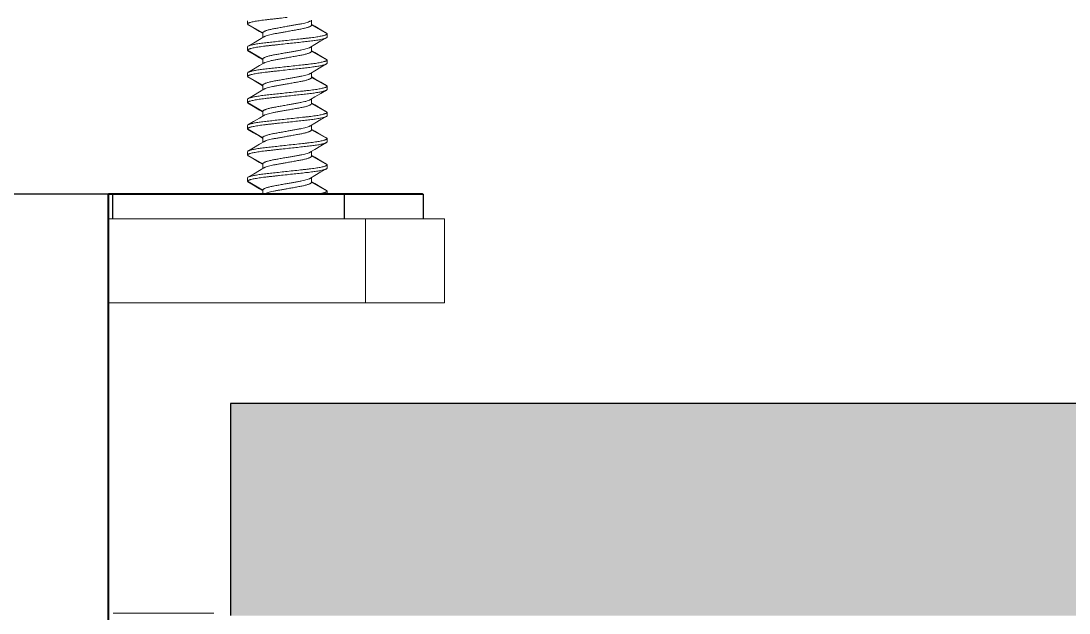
# Model space of a CAD drawing. Header units: inches. Extents: x 14.4 to 54.4, y 6.4 to 13.6.
# Drawn here: x 34.38 to 36.88, y 10.736 to 12.148 of the extents above; entities that cross this region are included whole.
import ezdxf

# ---------------------------------------------------------------- set-up
doc = ezdxf.new("R2010")
doc.units = ezdxf.units.IN
doc.header["$MEASUREMENT"] = 0
doc.linetypes.add('HIDDEN2', pattern=[0.1875, 0.125, -0.0625])
doc.layers.get('0').update_dxf_attribs({"true_color": 0xc2ced6})
for name, color, linetype, lineweight in [('FABRIC-ROLL', 7, 'Continuous', 30), ('SHADE-BRACKET', 7, 'Continuous', 30), ('SUB-BRACKET', 7, 'Continuous', 18), ('SUB-BRACKET_HARDWARE', 7, 'HIDDEN2', 5)]:
    doc.layers.add(name, color=color, linetype=linetype, lineweight=lineweight)

# ---------------------------------------------------------------- blocks, each defined once
blk = doc.blocks.new('SCREW4-085586')
at = {"layer": 'SUB-BRACKET_HARDWARE', "linetype": 'Continuous'}
for p, q in [((52.8402, 32.2452), (52.8402, 32.2374)), ((52.8402, 32.2374), (52.8416, 32.2358)), ((52.8769, 32.2162), (52.8402, 32.2374)), ((52.8416, 32.2358), (52.8546, 32.2282)), ((52.8546, 32.2282), (52.8691, 32.2196)), ((52.9934, 32.2462), (52.9934, 32.2352)), ((53.0302, 32.214), (52.9934, 32.2352)), ((53.001, 32.232), (52.994, 32.2362)), ((53.0155, 32.2234), (53.001, 32.232)), ((52.8693, 32.2007), (52.8548, 32.1921)), ((52.8691, 32.2196), (52.8763, 32.2153)), ((52.8794, 32.2067), (52.8693, 32.2007)), ((52.8769, 32.2162), (52.8769, 32.2053)), ((53.0287, 32.2156), (53.0155, 32.2234)), ((53.0157, 32.197), (53.0287, 32.2046)), ((53.0302, 32.214), (53.0287, 32.2156)), ((53.0302, 32.2062), (53.0287, 32.2046)), ((53.0302, 32.2062), (53.0302, 32.214)), ((52.8402, 32.1827), (52.8416, 32.1844)), ((52.8402, 32.1827), (52.8402, 32.1749)), ((52.8402, 32.1749), (52.8416, 32.1733)), ((52.8769, 32.1537), (52.8402, 32.1749)), ((52.8548, 32.1921), (52.8416, 32.1843)), ((52.9909, 32.1822), (53.0012, 32.1884)), ((52.9934, 32.1837), (52.9934, 32.1727)), ((53.0012, 32.1884), (53.0157, 32.197)), ((52.8416, 32.1733), (52.8563, 32.1646)), ((52.8497, 32.1694), (52.8541, 32.166)), ((52.8563, 32.1646), (52.8567, 32.1654)), ((52.8563, 32.1646), (52.8691, 32.1571)), ((52.8691, 32.1571), (52.8763, 32.1528)), ((52.8769, 32.1537), (52.8769, 32.1428)), ((53.0302, 32.1515), (52.9934, 32.1727)), ((53.001, 32.1695), (52.994, 32.1737)), ((53.0155, 32.1609), (53.001, 32.1695)), ((53.0287, 32.1531), (53.0155, 32.1609)), ((53.0302, 32.1515), (53.0287, 32.1531)), ((53.0302, 32.1437), (53.0302, 32.1515)), ((52.8548, 32.1296), (52.8416, 32.1218)), ((52.8693, 32.1382), (52.8548, 32.1296)), ((52.8794, 32.1442), (52.8693, 32.1382)), ((52.9909, 32.1197), (53.0012, 32.1259)), ((53.0012, 32.1259), (53.0157, 32.1345)), ((53.0157, 32.1345), (53.0287, 32.1421)), ((53.0302, 32.1437), (53.0287, 32.1421)), ((52.8402, 32.1202), (52.8416, 32.1219)), ((52.8402, 32.1202), (52.8402, 32.1124)), ((52.8402, 32.1124), (52.8416, 32.1108)), ((52.8769, 32.0912), (52.8402, 32.1124)), ((52.8416, 32.1108), (52.8546, 32.1032)), ((52.8546, 32.1032), (52.8691, 32.0946)), ((52.9934, 32.1212), (52.9934, 32.1102)), ((53.0302, 32.089), (52.9934, 32.1102)), ((53.001, 32.107), (52.994, 32.1112)), ((53.0155, 32.0984), (53.001, 32.107)), ((52.8693, 32.0757), (52.8548, 32.0671)), ((52.8691, 32.0946), (52.8763, 32.0903)), ((52.8794, 32.0817), (52.8693, 32.0757)), ((52.8769, 32.0912), (52.8769, 32.0803)), ((53.0287, 32.0906), (53.0155, 32.0984)), ((53.0157, 32.072), (53.0287, 32.0796)), ((53.0302, 32.089), (53.0287, 32.0906)), ((53.0302, 32.0812), (53.0287, 32.0796)), ((53.0302, 32.0812), (53.0302, 32.089)), ((52.8402, 32.0577), (52.8416, 32.0594)), ((52.8402, 32.0577), (52.8402, 32.0499)), ((52.8402, 32.0499), (52.8416, 32.0483)), ((52.8769, 32.0287), (52.8402, 32.0499)), ((52.8548, 32.0671), (52.8416, 32.0593)), ((52.9909, 32.0572), (53.0012, 32.0634)), ((52.9934, 32.0587), (52.9934, 32.0477)), ((53.0012, 32.0634), (53.0157, 32.072)), ((52.8416, 32.0483), (52.8546, 32.0407)), ((52.8546, 32.0407), (52.8691, 32.0321)), ((52.8691, 32.0321), (52.8763, 32.0278)), ((52.8769, 32.0287), (52.8769, 32.0178)), ((53.0302, 32.0265), (52.9934, 32.0477)), ((53.001, 32.0445), (52.994, 32.0487)), ((53.0155, 32.0359), (53.001, 32.0445)), ((53.0287, 32.0281), (53.0155, 32.0359)), ((53.0302, 32.0265), (53.0287, 32.0281)), ((53.0302, 32.0187), (53.0302, 32.0265)), ((52.8548, 32.0046), (52.8416, 31.9968)), ((52.8693, 32.0132), (52.8548, 32.0046)), ((52.8794, 32.0192), (52.8693, 32.0132)), ((52.9909, 31.9947), (53.0012, 32.0009)), ((53.0012, 32.0009), (53.0157, 32.0095)), ((53.0157, 32.0095), (53.0287, 32.0171)), ((53.0302, 32.0187), (53.0287, 32.0171)), ((52.8402, 31.9952), (52.8416, 31.9969)), ((52.8402, 31.9952), (52.8402, 31.9874)), ((52.8402, 31.9874), (52.8416, 31.9858)), ((52.8769, 31.9662), (52.8402, 31.9874)), ((52.8416, 31.9858), (52.8546, 31.9782)), ((52.8546, 31.9782), (52.8691, 31.9696)), ((52.9934, 31.9962), (52.9934, 31.9852)), ((53.0302, 31.964), (52.9934, 31.9852)), ((53.001, 31.982), (52.994, 31.9862)), ((53.0155, 31.9734), (53.001, 31.982)), ((52.8693, 31.9507), (52.8548, 31.9421)), ((52.8691, 31.9696), (52.8763, 31.9653)), ((52.8794, 31.9567), (52.8693, 31.9507)), ((52.8769, 31.9662), (52.8769, 31.9553)), ((53.0287, 31.9656), (53.0155, 31.9734)), ((53.0157, 31.947), (53.0287, 31.9546)), ((53.0302, 31.964), (53.0287, 31.9656)), ((53.0302, 31.9562), (53.0287, 31.9546)), ((53.0302, 31.9562), (53.0302, 31.964)), ((52.8402, 31.9327), (52.8416, 31.9344)), ((52.8402, 31.9327), (52.8402, 31.9249)), ((52.8402, 31.9249), (52.8416, 31.9233)), ((52.8769, 31.9037), (52.8402, 31.9249)), ((52.8548, 31.9421), (52.8416, 31.9343)), ((52.9909, 31.9322), (53.0012, 31.9384)), ((52.9934, 31.9337), (52.9934, 31.9227)), ((53.0012, 31.9384), (53.0157, 31.947)), ((52.8416, 31.9233), (52.8546, 31.9157)), ((52.8546, 31.9157), (52.8691, 31.9071)), ((52.8691, 31.9071), (52.8763, 31.9028)), ((52.8769, 31.9037), (52.8769, 31.8928)), ((53.0302, 31.9015), (52.9934, 31.9227)), ((53.001, 31.9195), (52.994, 31.9237)), ((53.0155, 31.9109), (53.001, 31.9195)), ((53.0287, 31.9031), (53.0155, 31.9109)), ((53.0302, 31.9015), (53.0287, 31.9031)), ((53.0302, 31.8937), (53.0302, 31.9015)), ((52.8548, 31.8796), (52.8416, 31.8718)), ((52.8693, 31.8882), (52.8548, 31.8796)), ((52.8794, 31.8942), (52.8693, 31.8882)), ((52.9909, 31.8697), (53.0012, 31.8759)), ((53.0012, 31.8759), (53.0157, 31.8845)), ((53.0157, 31.8845), (53.0287, 31.8921)), ((53.0302, 31.8937), (53.0287, 31.8921)), ((52.8402, 31.8702), (52.8416, 31.8719)), ((52.8402, 31.8702), (52.8402, 31.8624)), ((52.8402, 31.8624), (52.8416, 31.8608)), ((52.8769, 31.8412), (52.8402, 31.8624)), ((52.8416, 31.8608), (52.8546, 31.8532)), ((52.8546, 31.8532), (52.8691, 31.8446)), ((52.9934, 31.8712), (52.9934, 31.8602)), ((53.0302, 31.839), (52.9934, 31.8602)), ((53.001, 31.857), (52.994, 31.8612)), ((53.0155, 31.8484), (53.001, 31.857)), ((52.8691, 31.8446), (52.8763, 31.8403)), ((52.8769, 31.8412), (52.8769, 31.8326)), ((53.0287, 31.8406), (53.0155, 31.8484)), ((53.0302, 31.839), (53.0287, 31.8406)), ((53.0302, 31.8326), (53.0302, 31.839))]:
    blk.add_line(p, q, dxfattribs=at)
for points, knots in [([(52.9352, 32.2531), (52.929, 32.2524), (52.9198, 32.2514), (52.9077, 32.2501), (52.8989, 32.2491), (52.8905, 32.2482), (52.8825, 32.2473), (52.8751, 32.2464), (52.8682, 32.2454), (52.8619, 32.2444), (52.8564, 32.2434), (52.8516, 32.2424), (52.8481, 32.2415), (52.8458, 32.2408), (52.8443, 32.2403), (52.8431, 32.2398), (52.842, 32.2393), (52.8412, 32.2389), (52.8406, 32.2384), (52.8403, 32.2379), (52.8402, 32.2376), (52.8402, 32.2374)], [0, 0, 0, 0, 0.191926, 0.285649, 0.376598, 0.463942, 0.546875, 0.624623, 0.696462, 0.761746, 0.819863, 0.870316, 0.912672, 0.930715, 0.946638, 0.960429, 0.972093, 0.981677, 0.9893, 0.99522, 1, 1, 1, 1]), ([(52.8769, 32.2162), (52.8769, 32.217), (52.8776, 32.2178), (52.8786, 32.2186), (52.8797, 32.2193), (52.8814, 32.2202), (52.8839, 32.2212), (52.8868, 32.2222), (52.8902, 32.2232), (52.8941, 32.2242), (52.8983, 32.2252), (52.9029, 32.2261), (52.9078, 32.227), (52.9148, 32.2282), (52.9239, 32.2299), (52.9314, 32.2312), (52.9352, 32.2319)], [0, 0, 0, 0, 0.0355, 0.048476, 0.063327, 0.09879, 0.141984, 0.19273, 0.250683, 0.315414, 0.386374, 0.462977, 0.544561, 0.6304, 0.811708, 1, 1, 1, 1]), ([(52.9352, 32.2319), (52.9382, 32.2324), (52.9443, 32.2335), (52.9533, 32.2351), (52.9618, 32.2366), (52.9696, 32.2381), (52.9766, 32.2396), (52.9825, 32.2412), (52.9867, 32.2426), (52.9893, 32.2438), (52.9905, 32.2444), (52.9909, 32.2447)], [0, 0, 0, 0, 0.163751, 0.323578, 0.475301, 0.615268, 0.740207, 0.847348, 0.934421, 0.969943, 1, 1, 1, 1]), ([(52.9934, 32.2352), (52.9934, 32.2345), (52.9927, 32.2336), (52.9917, 32.2328), (52.9906, 32.2321), (52.9889, 32.2312), (52.9864, 32.2302), (52.9835, 32.2292), (52.9801, 32.2282), (52.9763, 32.2272), (52.972, 32.2263), (52.9674, 32.2254), (52.9625, 32.2245), (52.9555, 32.2232), (52.9464, 32.2216), (52.9389, 32.2202), (52.9352, 32.2196)], [0, 0, 0, 0, 0.035498, 0.048473, 0.063325, 0.098788, 0.141982, 0.192728, 0.250682, 0.315413, 0.386372, 0.462975, 0.54456, 0.630399, 0.811708, 1, 1, 1, 1]), ([(52.8794, 32.2068), (52.8799, 32.2071), (52.881, 32.2076), (52.8836, 32.2088), (52.8878, 32.2102), (52.8937, 32.2118), (52.9007, 32.2134), (52.9085, 32.2148), (52.917, 32.2163), (52.926, 32.2179), (52.9321, 32.219), (52.9352, 32.2196)], [0, 0, 0, 0, 0.030085, 0.065638, 0.152728, 0.259843, 0.384768, 0.524736, 0.676447, 0.836264, 1, 1, 1, 1]), ([(52.9352, 32.1984), (52.9413, 32.199), (52.9534, 32.2004), (52.9684, 32.202), (52.9798, 32.2033), (52.9878, 32.2041), (52.9952, 32.2051), (53.0021, 32.206), (53.0084, 32.207), (53.0139, 32.208), (53.0187, 32.209), (53.0222, 32.2099), (53.0245, 32.2106), (53.026, 32.2111), (53.0272, 32.2116), (53.0283, 32.2121), (53.0291, 32.2126), (53.0297, 32.213), (53.0301, 32.2135), (53.0302, 32.2138), (53.0302, 32.214)], [0, 0, 0, 0, 0.191926, 0.376594, 0.463938, 0.546872, 0.624622, 0.69646, 0.761742, 0.819858, 0.870312, 0.912669, 0.930712, 0.946635, 0.960426, 0.972091, 0.981675, 0.989299, 0.995219, 1, 1, 1, 1]), ([(53.0287, 32.2046), (53.0282, 32.2042), (53.0267, 32.2036), (53.0243, 32.2027), (53.0211, 32.2018), (53.0173, 32.2009), (53.0128, 32.2), (53.0058, 32.1988), (52.9957, 32.1973), (52.9848, 32.196), (52.9752, 32.195), (52.9649, 32.1938), (52.9515, 32.1924), (52.9407, 32.1912), (52.9352, 32.1906)], [0, 0, 0, 0, 0.020948, 0.048787, 0.083488, 0.124911, 0.172786, 0.226791, 0.351632, 0.495834, 0.573894, 0.655173, 0.824996, 1, 1, 1, 1]), ([(52.9352, 32.1906), (52.929, 32.1899), (52.9198, 32.1889), (52.9077, 32.1876), (52.8989, 32.1866), (52.8905, 32.1857), (52.8825, 32.1848), (52.8751, 32.1839), (52.8682, 32.1829), (52.8619, 32.1819), (52.8564, 32.1809), (52.8516, 32.1799), (52.8481, 32.179), (52.8458, 32.1783), (52.8443, 32.1778), (52.8431, 32.1773), (52.842, 32.1768), (52.8412, 32.1764), (52.8406, 32.1759), (52.8403, 32.1754), (52.8402, 32.1751), (52.8402, 32.1749)], [0, 0, 0, 0, 0.191926, 0.285649, 0.376598, 0.463942, 0.546875, 0.624623, 0.696462, 0.761746, 0.819863, 0.870316, 0.912672, 0.930715, 0.946638, 0.960429, 0.972093, 0.981677, 0.9893, 0.99522, 1, 1, 1, 1]), ([(52.8416, 32.1844), (52.8421, 32.1847), (52.8436, 32.1854), (52.8461, 32.1862), (52.8492, 32.1871), (52.853, 32.188), (52.8575, 32.1889), (52.8645, 32.1902), (52.8746, 32.1917), (52.8855, 32.1929), (52.8951, 32.194), (52.9054, 32.1951), (52.9188, 32.1966), (52.9297, 32.1978), (52.9352, 32.1984)], [0, 0, 0, 0, 0.020948, 0.048787, 0.083489, 0.124912, 0.172787, 0.226792, 0.351633, 0.495836, 0.573896, 0.655174, 0.824996, 1, 1, 1, 1]), ([(52.9352, 32.1694), (52.9382, 32.1699), (52.9443, 32.171), (52.9533, 32.1726), (52.9618, 32.1741), (52.9696, 32.1756), (52.9766, 32.1771), (52.9825, 32.1787), (52.9867, 32.1801), (52.9893, 32.1813), (52.9905, 32.1819), (52.9909, 32.1822)], [0, 0, 0, 0, 0.163751, 0.323578, 0.475301, 0.615268, 0.740207, 0.847348, 0.934421, 0.969943, 1, 1, 1, 1]), ([(52.8769, 32.1537), (52.8769, 32.1545), (52.8776, 32.1553), (52.8786, 32.1561), (52.8797, 32.1568), (52.8814, 32.1577), (52.8839, 32.1587), (52.8868, 32.1597), (52.8902, 32.1607), (52.8941, 32.1617), (52.8983, 32.1627), (52.9029, 32.1636), (52.9078, 32.1645), (52.9148, 32.1657), (52.9239, 32.1674), (52.9314, 32.1687), (52.9352, 32.1694)], [0, 0, 0, 0, 0.0355, 0.048476, 0.063327, 0.09879, 0.141984, 0.19273, 0.250683, 0.315414, 0.386374, 0.462977, 0.544561, 0.6304, 0.811708, 1, 1, 1, 1]), ([(52.8794, 32.1443), (52.8799, 32.1446), (52.881, 32.1451), (52.8836, 32.1463), (52.8878, 32.1477), (52.8937, 32.1493), (52.9007, 32.1509), (52.9085, 32.1523), (52.917, 32.1538), (52.926, 32.1554), (52.9321, 32.1565), (52.9352, 32.1571)], [0, 0, 0, 0, 0.030085, 0.065638, 0.152728, 0.259843, 0.384768, 0.524736, 0.676447, 0.836264, 1, 1, 1, 1]), ([(52.9934, 32.1727), (52.9934, 32.172), (52.9927, 32.1711), (52.9917, 32.1703), (52.9906, 32.1696), (52.9889, 32.1687), (52.9864, 32.1677), (52.9835, 32.1667), (52.9801, 32.1657), (52.9763, 32.1647), (52.972, 32.1638), (52.9674, 32.1629), (52.9625, 32.162), (52.9555, 32.1607), (52.9464, 32.1591), (52.9389, 32.1577), (52.9352, 32.1571)], [0, 0, 0, 0, 0.035498, 0.048473, 0.063325, 0.098788, 0.141982, 0.192728, 0.250682, 0.315413, 0.386372, 0.462975, 0.54456, 0.630399, 0.811708, 1, 1, 1, 1]), ([(52.9352, 32.1359), (52.9413, 32.1365), (52.9534, 32.1379), (52.9684, 32.1395), (52.9798, 32.1408), (52.9878, 32.1416), (52.9952, 32.1426), (53.0021, 32.1435), (53.0084, 32.1445), (53.0139, 32.1455), (53.0187, 32.1465), (53.0222, 32.1474), (53.0245, 32.1481), (53.026, 32.1486), (53.0272, 32.1491), (53.0283, 32.1496), (53.0291, 32.1501), (53.0297, 32.1505), (53.0301, 32.151), (53.0302, 32.1513), (53.0302, 32.1515)], [0, 0, 0, 0, 0.191926, 0.376594, 0.463938, 0.546872, 0.624622, 0.69646, 0.761742, 0.819858, 0.870312, 0.912669, 0.930712, 0.946635, 0.960426, 0.972091, 0.981675, 0.989299, 0.995219, 1, 1, 1, 1]), ([(52.9352, 32.1281), (52.929, 32.1274), (52.9198, 32.1264), (52.9077, 32.1251), (52.8989, 32.1241), (52.8905, 32.1232), (52.8825, 32.1223), (52.8751, 32.1214), (52.8682, 32.1204), (52.8619, 32.1194), (52.8564, 32.1184), (52.8516, 32.1174), (52.8481, 32.1165), (52.8458, 32.1158), (52.8443, 32.1153), (52.8431, 32.1148), (52.842, 32.1143), (52.8412, 32.1139), (52.8406, 32.1134), (52.8403, 32.1129), (52.8402, 32.1126), (52.8402, 32.1124)], [0, 0, 0, 0, 0.191926, 0.285649, 0.376598, 0.463942, 0.546875, 0.624623, 0.696462, 0.761746, 0.819863, 0.870316, 0.912672, 0.930715, 0.946638, 0.960429, 0.972093, 0.981677, 0.9893, 0.99522, 1, 1, 1, 1]), ([(52.8416, 32.1219), (52.8421, 32.1222), (52.8436, 32.1229), (52.8461, 32.1237), (52.8492, 32.1246), (52.853, 32.1255), (52.8575, 32.1264), (52.8645, 32.1277), (52.8746, 32.1292), (52.8855, 32.1304), (52.8951, 32.1315), (52.9054, 32.1326), (52.9188, 32.1341), (52.9297, 32.1353), (52.9352, 32.1359)], [0, 0, 0, 0, 0.020948, 0.048787, 0.083489, 0.124912, 0.172787, 0.226792, 0.351633, 0.495836, 0.573896, 0.655174, 0.824996, 1, 1, 1, 1]), ([(53.0287, 32.1421), (53.0282, 32.1417), (53.0267, 32.1411), (53.0243, 32.1402), (53.0211, 32.1393), (53.0173, 32.1384), (53.0128, 32.1375), (53.0058, 32.1363), (52.9957, 32.1348), (52.9848, 32.1335), (52.9752, 32.1325), (52.9649, 32.1313), (52.9515, 32.1299), (52.9407, 32.1287), (52.9352, 32.1281)], [0, 0, 0, 0, 0.020948, 0.048787, 0.083488, 0.124911, 0.172786, 0.226791, 0.351632, 0.495834, 0.573894, 0.655173, 0.824996, 1, 1, 1, 1]), ([(52.8769, 32.0912), (52.8769, 32.092), (52.8776, 32.0928), (52.8786, 32.0936), (52.8797, 32.0943), (52.8814, 32.0952), (52.8839, 32.0962), (52.8868, 32.0972), (52.8902, 32.0982), (52.8941, 32.0992), (52.8983, 32.1002), (52.9029, 32.1011), (52.9078, 32.102), (52.9148, 32.1032), (52.9239, 32.1049), (52.9314, 32.1062), (52.9352, 32.1069)], [0, 0, 0, 0, 0.0355, 0.048476, 0.063327, 0.09879, 0.141984, 0.19273, 0.250683, 0.315414, 0.386374, 0.462977, 0.544561, 0.6304, 0.811708, 1, 1, 1, 1]), ([(52.9352, 32.1069), (52.9382, 32.1074), (52.9443, 32.1085), (52.9533, 32.1101), (52.9618, 32.1116), (52.9696, 32.1131), (52.9766, 32.1146), (52.9825, 32.1162), (52.9867, 32.1176), (52.9893, 32.1188), (52.9905, 32.1194), (52.9909, 32.1197)], [0, 0, 0, 0, 0.163751, 0.323578, 0.475301, 0.615268, 0.740207, 0.847348, 0.934421, 0.969943, 1, 1, 1, 1]), ([(52.9934, 32.1102), (52.9934, 32.1095), (52.9927, 32.1086), (52.9917, 32.1078), (52.9906, 32.1071), (52.9889, 32.1062), (52.9864, 32.1052), (52.9835, 32.1042), (52.9801, 32.1032), (52.9763, 32.1022), (52.972, 32.1013), (52.9674, 32.1004), (52.9625, 32.0995), (52.9555, 32.0982), (52.9464, 32.0966), (52.9389, 32.0952), (52.9352, 32.0946)], [0, 0, 0, 0, 0.035498, 0.048473, 0.063325, 0.098788, 0.141982, 0.192728, 0.250682, 0.315413, 0.386372, 0.462975, 0.54456, 0.630399, 0.811708, 1, 1, 1, 1]), ([(52.8794, 32.0818), (52.8799, 32.0821), (52.881, 32.0826), (52.8836, 32.0838), (52.8878, 32.0852), (52.8937, 32.0868), (52.9007, 32.0884), (52.9085, 32.0898), (52.917, 32.0913), (52.926, 32.0929), (52.9321, 32.094), (52.9352, 32.0946)], [0, 0, 0, 0, 0.030085, 0.065638, 0.152728, 0.259843, 0.384768, 0.524736, 0.676447, 0.836264, 1, 1, 1, 1]), ([(52.9352, 32.0734), (52.9413, 32.074), (52.9534, 32.0754), (52.9684, 32.077), (52.9798, 32.0783), (52.9878, 32.0791), (52.9952, 32.0801), (53.0021, 32.081), (53.0084, 32.082), (53.0139, 32.083), (53.0187, 32.084), (53.0222, 32.0849), (53.0245, 32.0856), (53.026, 32.0861), (53.0272, 32.0866), (53.0283, 32.0871), (53.0291, 32.0876), (53.0297, 32.088), (53.0301, 32.0885), (53.0302, 32.0888), (53.0302, 32.089)], [0, 0, 0, 0, 0.191926, 0.376594, 0.463938, 0.546872, 0.624622, 0.69646, 0.761742, 0.819858, 0.870312, 0.912669, 0.930712, 0.946635, 0.960426, 0.972091, 0.981675, 0.989299, 0.995219, 1, 1, 1, 1]), ([(53.0287, 32.0796), (53.0282, 32.0792), (53.0267, 32.0786), (53.0243, 32.0777), (53.0211, 32.0768), (53.0173, 32.0759), (53.0128, 32.075), (53.0058, 32.0738), (52.9957, 32.0723), (52.9848, 32.071), (52.9752, 32.07), (52.9649, 32.0688), (52.9515, 32.0674), (52.9407, 32.0662), (52.9352, 32.0656)], [0, 0, 0, 0, 0.020948, 0.048787, 0.083488, 0.124911, 0.172786, 0.226791, 0.351632, 0.495834, 0.573894, 0.655173, 0.824996, 1, 1, 1, 1]), ([(52.9352, 32.0656), (52.929, 32.0649), (52.9198, 32.0639), (52.9077, 32.0626), (52.8989, 32.0616), (52.8905, 32.0607), (52.8825, 32.0598), (52.8751, 32.0589), (52.8682, 32.0579), (52.8619, 32.0569), (52.8564, 32.0559), (52.8516, 32.0549), (52.8481, 32.054), (52.8458, 32.0533), (52.8443, 32.0528), (52.8431, 32.0523), (52.842, 32.0518), (52.8412, 32.0514), (52.8406, 32.0509), (52.8403, 32.0504), (52.8402, 32.0501), (52.8402, 32.0499)], [0, 0, 0, 0, 0.191926, 0.285649, 0.376598, 0.463942, 0.546875, 0.624623, 0.696462, 0.761746, 0.819863, 0.870316, 0.912672, 0.930715, 0.946638, 0.960429, 0.972093, 0.981677, 0.9893, 0.99522, 1, 1, 1, 1]), ([(52.8416, 32.0594), (52.8421, 32.0597), (52.8436, 32.0604), (52.8461, 32.0612), (52.8492, 32.0621), (52.853, 32.063), (52.8575, 32.0639), (52.8645, 32.0652), (52.8746, 32.0667), (52.8855, 32.0679), (52.8951, 32.069), (52.9054, 32.0701), (52.9188, 32.0716), (52.9297, 32.0728), (52.9352, 32.0734)], [0, 0, 0, 0, 0.020948, 0.048787, 0.083489, 0.124912, 0.172787, 0.226792, 0.351633, 0.495836, 0.573896, 0.655174, 0.824996, 1, 1, 1, 1]), ([(52.9352, 32.0444), (52.9382, 32.0449), (52.9443, 32.046), (52.9533, 32.0476), (52.9618, 32.0491), (52.9696, 32.0506), (52.9766, 32.0521), (52.9825, 32.0537), (52.9867, 32.0551), (52.9893, 32.0563), (52.9905, 32.0569), (52.9909, 32.0572)], [0, 0, 0, 0, 0.163751, 0.323578, 0.475301, 0.615268, 0.740207, 0.847348, 0.934421, 0.969943, 1, 1, 1, 1]), ([(52.8769, 32.0287), (52.8769, 32.0295), (52.8776, 32.0303), (52.8786, 32.0311), (52.8797, 32.0318), (52.8814, 32.0327), (52.8839, 32.0337), (52.8868, 32.0347), (52.8902, 32.0357), (52.8941, 32.0367), (52.8983, 32.0377), (52.9029, 32.0386), (52.9078, 32.0395), (52.9148, 32.0407), (52.9239, 32.0424), (52.9314, 32.0437), (52.9352, 32.0444)], [0, 0, 0, 0, 0.0355, 0.048476, 0.063327, 0.09879, 0.141984, 0.19273, 0.250683, 0.315414, 0.386374, 0.462977, 0.544561, 0.6304, 0.811708, 1, 1, 1, 1]), ([(52.8794, 32.0193), (52.8799, 32.0196), (52.881, 32.0201), (52.8836, 32.0213), (52.8878, 32.0227), (52.8937, 32.0243), (52.9007, 32.0259), (52.9085, 32.0273), (52.917, 32.0288), (52.926, 32.0304), (52.9321, 32.0315), (52.9352, 32.0321)], [0, 0, 0, 0, 0.030085, 0.065638, 0.152728, 0.259843, 0.384768, 0.524736, 0.676447, 0.836264, 1, 1, 1, 1]), ([(52.9934, 32.0477), (52.9934, 32.047), (52.9927, 32.0461), (52.9917, 32.0453), (52.9906, 32.0446), (52.9889, 32.0437), (52.9864, 32.0427), (52.9835, 32.0417), (52.9801, 32.0407), (52.9763, 32.0397), (52.972, 32.0388), (52.9674, 32.0379), (52.9625, 32.037), (52.9555, 32.0357), (52.9464, 32.0341), (52.9389, 32.0327), (52.9352, 32.0321)], [0, 0, 0, 0, 0.035498, 0.048473, 0.063325, 0.098788, 0.141982, 0.192728, 0.250682, 0.315413, 0.386372, 0.462975, 0.54456, 0.630399, 0.811708, 1, 1, 1, 1]), ([(52.9352, 32.0109), (52.9413, 32.0115), (52.9534, 32.0129), (52.9684, 32.0145), (52.9798, 32.0158), (52.9878, 32.0166), (52.9952, 32.0176), (53.0021, 32.0185), (53.0084, 32.0195), (53.0139, 32.0205), (53.0187, 32.0215), (53.0222, 32.0224), (53.0245, 32.0231), (53.026, 32.0236), (53.0272, 32.0241), (53.0283, 32.0246), (53.0291, 32.0251), (53.0297, 32.0255), (53.0301, 32.026), (53.0302, 32.0263), (53.0302, 32.0265)], [0, 0, 0, 0, 0.191926, 0.376594, 0.463938, 0.546872, 0.624622, 0.69646, 0.761742, 0.819858, 0.870312, 0.912669, 0.930712, 0.946635, 0.960426, 0.972091, 0.981675, 0.989299, 0.995219, 1, 1, 1, 1]), ([(52.9352, 32.0031), (52.929, 32.0024), (52.9198, 32.0014), (52.9077, 32.0001), (52.8989, 31.9991), (52.8905, 31.9982), (52.8825, 31.9973), (52.8751, 31.9964), (52.8682, 31.9954), (52.8619, 31.9944), (52.8564, 31.9934), (52.8516, 31.9924), (52.8481, 31.9915), (52.8458, 31.9908), (52.8443, 31.9903), (52.8431, 31.9898), (52.842, 31.9893), (52.8412, 31.9889), (52.8406, 31.9884), (52.8403, 31.9879), (52.8402, 31.9876), (52.8402, 31.9874)], [0, 0, 0, 0, 0.191926, 0.285649, 0.376598, 0.463942, 0.546875, 0.624623, 0.696462, 0.761746, 0.819863, 0.870316, 0.912672, 0.930715, 0.946638, 0.960429, 0.972093, 0.981677, 0.9893, 0.99522, 1, 1, 1, 1]), ([(52.8416, 31.9969), (52.8421, 31.9972), (52.8436, 31.9979), (52.8461, 31.9987), (52.8492, 31.9996), (52.853, 32.0005), (52.8575, 32.0014), (52.8645, 32.0027), (52.8746, 32.0042), (52.8855, 32.0054), (52.8951, 32.0065), (52.9054, 32.0076), (52.9188, 32.0091), (52.9297, 32.0103), (52.9352, 32.0109)], [0, 0, 0, 0, 0.020948, 0.048787, 0.083489, 0.124912, 0.172787, 0.226792, 0.351633, 0.495836, 0.573896, 0.655174, 0.824996, 1, 1, 1, 1]), ([(53.0287, 32.0171), (53.0282, 32.0167), (53.0267, 32.0161), (53.0243, 32.0152), (53.0211, 32.0143), (53.0173, 32.0134), (53.0128, 32.0125), (53.0058, 32.0113), (52.9957, 32.0098), (52.9848, 32.0085), (52.9752, 32.0075), (52.9649, 32.0063), (52.9515, 32.0049), (52.9407, 32.0037), (52.9352, 32.0031)], [0, 0, 0, 0, 0.020948, 0.048787, 0.083488, 0.124911, 0.172786, 0.226791, 0.351632, 0.495834, 0.573894, 0.655173, 0.824996, 1, 1, 1, 1]), ([(52.8769, 31.9662), (52.8769, 31.967), (52.8776, 31.9678), (52.8786, 31.9686), (52.8797, 31.9693), (52.8814, 31.9702), (52.8839, 31.9712), (52.8868, 31.9722), (52.8902, 31.9732), (52.8941, 31.9742), (52.8983, 31.9752), (52.9029, 31.9761), (52.9078, 31.977), (52.9148, 31.9782), (52.9239, 31.9799), (52.9314, 31.9812), (52.9352, 31.9819)], [0, 0, 0, 0, 0.0355, 0.048476, 0.063327, 0.09879, 0.141984, 0.19273, 0.250683, 0.315414, 0.386374, 0.462977, 0.544561, 0.6304, 0.811708, 1, 1, 1, 1]), ([(52.9352, 31.9819), (52.9382, 31.9824), (52.9443, 31.9835), (52.9533, 31.9851), (52.9618, 31.9866), (52.9696, 31.9881), (52.9766, 31.9896), (52.9825, 31.9912), (52.9867, 31.9926), (52.9893, 31.9938), (52.9905, 31.9944), (52.9909, 31.9947)], [0, 0, 0, 0, 0.163751, 0.323578, 0.475301, 0.615268, 0.740207, 0.847348, 0.934421, 0.969943, 1, 1, 1, 1]), ([(52.9934, 31.9852), (52.9934, 31.9845), (52.9927, 31.9836), (52.9917, 31.9828), (52.9906, 31.9821), (52.9889, 31.9812), (52.9864, 31.9802), (52.9835, 31.9792), (52.9801, 31.9782), (52.9763, 31.9772), (52.972, 31.9763), (52.9674, 31.9754), (52.9625, 31.9745), (52.9555, 31.9732), (52.9464, 31.9716), (52.9389, 31.9702), (52.9352, 31.9696)], [0, 0, 0, 0, 0.035498, 0.048473, 0.063325, 0.098788, 0.141982, 0.192728, 0.250682, 0.315413, 0.386372, 0.462975, 0.54456, 0.630399, 0.811708, 1, 1, 1, 1]), ([(52.8794, 31.9568), (52.8799, 31.9571), (52.881, 31.9576), (52.8836, 31.9588), (52.8878, 31.9602), (52.8937, 31.9618), (52.9007, 31.9634), (52.9085, 31.9648), (52.917, 31.9663), (52.926, 31.9679), (52.9321, 31.969), (52.9352, 31.9696)], [0, 0, 0, 0, 0.030085, 0.065638, 0.152728, 0.259843, 0.384768, 0.524736, 0.676447, 0.836264, 1, 1, 1, 1]), ([(52.9352, 31.9484), (52.9413, 31.949), (52.9534, 31.9504), (52.9684, 31.952), (52.9798, 31.9533), (52.9878, 31.9541), (52.9952, 31.9551), (53.0021, 31.956), (53.0084, 31.957), (53.0139, 31.958), (53.0187, 31.959), (53.0222, 31.9599), (53.0245, 31.9606), (53.026, 31.9611), (53.0272, 31.9616), (53.0283, 31.9621), (53.0291, 31.9626), (53.0297, 31.963), (53.0301, 31.9635), (53.0302, 31.9638), (53.0302, 31.964)], [0, 0, 0, 0, 0.191926, 0.376594, 0.463938, 0.546872, 0.624622, 0.69646, 0.761742, 0.819858, 0.870312, 0.912669, 0.930712, 0.946635, 0.960426, 0.972091, 0.981675, 0.989299, 0.995219, 1, 1, 1, 1]), ([(53.0287, 31.9546), (53.0282, 31.9542), (53.0267, 31.9536), (53.0243, 31.9527), (53.0211, 31.9518), (53.0173, 31.9509), (53.0128, 31.95), (53.0058, 31.9488), (52.9957, 31.9473), (52.9848, 31.946), (52.9752, 31.945), (52.9649, 31.9438), (52.9515, 31.9424), (52.9407, 31.9412), (52.9352, 31.9406)], [0, 0, 0, 0, 0.020948, 0.048787, 0.083488, 0.124911, 0.172786, 0.226791, 0.351632, 0.495834, 0.573894, 0.655173, 0.824996, 1, 1, 1, 1]), ([(52.9352, 31.9406), (52.929, 31.9399), (52.9198, 31.9389), (52.9077, 31.9376), (52.8989, 31.9366), (52.8905, 31.9357), (52.8825, 31.9348), (52.8751, 31.9339), (52.8682, 31.9329), (52.8619, 31.9319), (52.8564, 31.9309), (52.8516, 31.9299), (52.8481, 31.929), (52.8458, 31.9283), (52.8443, 31.9278), (52.8431, 31.9273), (52.842, 31.9268), (52.8412, 31.9264), (52.8406, 31.9259), (52.8403, 31.9254), (52.8402, 31.9251), (52.8402, 31.9249)], [0, 0, 0, 0, 0.191926, 0.285649, 0.376598, 0.463942, 0.546875, 0.624623, 0.696462, 0.761746, 0.819863, 0.870316, 0.912672, 0.930715, 0.946638, 0.960429, 0.972093, 0.981677, 0.9893, 0.99522, 1, 1, 1, 1]), ([(52.8416, 31.9344), (52.8421, 31.9347), (52.8436, 31.9354), (52.8461, 31.9362), (52.8492, 31.9371), (52.853, 31.938), (52.8575, 31.9389), (52.8645, 31.9402), (52.8746, 31.9417), (52.8855, 31.9429), (52.8951, 31.944), (52.9054, 31.9451), (52.9188, 31.9466), (52.9297, 31.9478), (52.9352, 31.9484)], [0, 0, 0, 0, 0.020948, 0.048787, 0.083489, 0.124912, 0.172787, 0.226792, 0.351633, 0.495836, 0.573896, 0.655174, 0.824996, 1, 1, 1, 1]), ([(52.9352, 31.9194), (52.9382, 31.9199), (52.9443, 31.921), (52.9533, 31.9226), (52.9618, 31.9241), (52.9696, 31.9256), (52.9766, 31.9271), (52.9825, 31.9287), (52.9867, 31.9301), (52.9893, 31.9313), (52.9905, 31.9319), (52.9909, 31.9322)], [0, 0, 0, 0, 0.163751, 0.323578, 0.475301, 0.615268, 0.740207, 0.847348, 0.934421, 0.969943, 1, 1, 1, 1]), ([(52.8769, 31.9037), (52.8769, 31.9045), (52.8776, 31.9053), (52.8786, 31.9061), (52.8797, 31.9068), (52.8814, 31.9077), (52.8839, 31.9087), (52.8868, 31.9097), (52.8902, 31.9107), (52.8941, 31.9117), (52.8983, 31.9127), (52.9029, 31.9136), (52.9078, 31.9145), (52.9148, 31.9157), (52.9239, 31.9174), (52.9314, 31.9187), (52.9352, 31.9194)], [0, 0, 0, 0, 0.0355, 0.048476, 0.063327, 0.09879, 0.141984, 0.19273, 0.250683, 0.315414, 0.386374, 0.462977, 0.544561, 0.6304, 0.811708, 1, 1, 1, 1]), ([(52.8794, 31.8943), (52.8799, 31.8946), (52.881, 31.8951), (52.8836, 31.8963), (52.8878, 31.8977), (52.8937, 31.8993), (52.9007, 31.9009), (52.9085, 31.9023), (52.917, 31.9038), (52.926, 31.9054), (52.9321, 31.9065), (52.9352, 31.9071)], [0, 0, 0, 0, 0.030085, 0.065638, 0.152728, 0.259843, 0.384768, 0.524736, 0.676447, 0.836264, 1, 1, 1, 1]), ([(52.9934, 31.9227), (52.9934, 31.922), (52.9927, 31.9211), (52.9917, 31.9203), (52.9906, 31.9196), (52.9889, 31.9187), (52.9864, 31.9177), (52.9835, 31.9167), (52.9801, 31.9157), (52.9763, 31.9147), (52.972, 31.9138), (52.9674, 31.9129), (52.9625, 31.912), (52.9555, 31.9107), (52.9464, 31.9091), (52.9389, 31.9077), (52.9352, 31.9071)], [0, 0, 0, 0, 0.035498, 0.048473, 0.063325, 0.098788, 0.141982, 0.192728, 0.250682, 0.315413, 0.386372, 0.462975, 0.54456, 0.630399, 0.811708, 1, 1, 1, 1]), ([(52.9352, 31.8859), (52.9413, 31.8865), (52.9534, 31.8879), (52.9684, 31.8895), (52.9798, 31.8908), (52.9878, 31.8916), (52.9952, 31.8926), (53.0021, 31.8935), (53.0084, 31.8945), (53.0139, 31.8955), (53.0187, 31.8965), (53.0222, 31.8974), (53.0245, 31.8981), (53.026, 31.8986), (53.0272, 31.8991), (53.0283, 31.8996), (53.0291, 31.9001), (53.0297, 31.9005), (53.0301, 31.901), (53.0302, 31.9013), (53.0302, 31.9015)], [0, 0, 0, 0, 0.191926, 0.376594, 0.463938, 0.546872, 0.624622, 0.69646, 0.761742, 0.819858, 0.870312, 0.912669, 0.930712, 0.946635, 0.960426, 0.972091, 0.981675, 0.989299, 0.995219, 1, 1, 1, 1]), ([(52.9352, 31.8781), (52.929, 31.8774), (52.9198, 31.8764), (52.9077, 31.8751), (52.8989, 31.8741), (52.8905, 31.8732), (52.8825, 31.8723), (52.8751, 31.8714), (52.8682, 31.8704), (52.8619, 31.8694), (52.8564, 31.8684), (52.8516, 31.8674), (52.8481, 31.8665), (52.8458, 31.8658), (52.8443, 31.8653), (52.8431, 31.8648), (52.842, 31.8643), (52.8412, 31.8639), (52.8406, 31.8634), (52.8403, 31.8629), (52.8402, 31.8626), (52.8402, 31.8624)], [0, 0, 0, 0, 0.191926, 0.285649, 0.376598, 0.463942, 0.546875, 0.624623, 0.696462, 0.761746, 0.819863, 0.870316, 0.912672, 0.930715, 0.946638, 0.960429, 0.972093, 0.981677, 0.9893, 0.99522, 1, 1, 1, 1]), ([(52.8416, 31.8719), (52.8421, 31.8722), (52.8436, 31.8729), (52.8461, 31.8737), (52.8492, 31.8746), (52.853, 31.8755), (52.8575, 31.8764), (52.8645, 31.8777), (52.8746, 31.8792), (52.8855, 31.8804), (52.8951, 31.8815), (52.9054, 31.8826), (52.9188, 31.8841), (52.9297, 31.8853), (52.9352, 31.8859)], [0, 0, 0, 0, 0.020948, 0.048787, 0.083489, 0.124912, 0.172787, 0.226792, 0.351633, 0.495836, 0.573896, 0.655174, 0.824996, 1, 1, 1, 1]), ([(53.0287, 31.8921), (53.0282, 31.8917), (53.0267, 31.8911), (53.0243, 31.8902), (53.0211, 31.8893), (53.0173, 31.8884), (53.0128, 31.8875), (53.0058, 31.8863), (52.9957, 31.8848), (52.9848, 31.8835), (52.9752, 31.8825), (52.9649, 31.8813), (52.9515, 31.8799), (52.9407, 31.8787), (52.9352, 31.8781)], [0, 0, 0, 0, 0.020948, 0.048787, 0.083488, 0.124911, 0.172786, 0.226791, 0.351632, 0.495834, 0.573894, 0.655173, 0.824996, 1, 1, 1, 1]), ([(52.8769, 31.8412), (52.8769, 31.842), (52.8776, 31.8428), (52.8786, 31.8436), (52.8797, 31.8443), (52.8814, 31.8452), (52.8839, 31.8462), (52.8868, 31.8472), (52.8902, 31.8482), (52.8941, 31.8492), (52.8983, 31.8502), (52.9029, 31.8511), (52.9078, 31.852), (52.9148, 31.8532), (52.9239, 31.8549), (52.9314, 31.8562), (52.9352, 31.8569)], [0, 0, 0, 0, 0.0355, 0.048476, 0.063327, 0.09879, 0.141984, 0.19273, 0.250683, 0.315414, 0.386374, 0.462977, 0.544561, 0.6304, 0.811708, 1, 1, 1, 1]), ([(52.9352, 31.8569), (52.9382, 31.8574), (52.9443, 31.8585), (52.9533, 31.8601), (52.9618, 31.8616), (52.9696, 31.8631), (52.9766, 31.8646), (52.9825, 31.8662), (52.9867, 31.8676), (52.9893, 31.8688), (52.9905, 31.8694), (52.9909, 31.8697)], [0, 0, 0, 0, 0.163751, 0.323578, 0.475301, 0.615268, 0.740207, 0.847348, 0.934421, 0.969943, 1, 1, 1, 1]), ([(52.9934, 31.8602), (52.9934, 31.8595), (52.9927, 31.8586), (52.9917, 31.8578), (52.9906, 31.8571), (52.9889, 31.8562), (52.9864, 31.8552), (52.9835, 31.8542), (52.9801, 31.8532), (52.9763, 31.8522), (52.972, 31.8513), (52.9674, 31.8504), (52.9625, 31.8495), (52.9555, 31.8482), (52.9464, 31.8466), (52.9389, 31.8452), (52.9352, 31.8446)], [0, 0, 0, 0, 0.035498, 0.048473, 0.063325, 0.098788, 0.141982, 0.192728, 0.250682, 0.315413, 0.386372, 0.462975, 0.54456, 0.630399, 0.811708, 1, 1, 1, 1]), ([(52.8809, 31.8326), (52.8821, 31.8332), (52.885, 31.8343), (52.8899, 31.8358), (52.8958, 31.8373), (52.9025, 31.8387), (52.9101, 31.8401), (52.9181, 31.8415), (52.9265, 31.843), (52.9323, 31.844), (52.9352, 31.8446)], [0, 0, 0, 0, 0.073361, 0.165687, 0.275457, 0.40061, 0.538664, 0.686745, 0.841729, 1, 1, 1, 1]), ([(53.0114, 31.8326), (53.0129, 31.8328), (53.0155, 31.8334), (53.0193, 31.8342), (53.0225, 31.835), (53.0252, 31.8358), (53.0273, 31.8366), (53.0287, 31.8373), (53.0295, 31.8378), (53.0298, 31.8382), (53.0301, 31.8386), (53.0302, 31.8389), (53.0302, 31.839)], [0, 0, 0, 0, 0.214811, 0.404892, 0.569144, 0.706813, 0.817512, 0.90133, 0.933618, 0.96006, 0.981599, 1, 1, 1, 1])]:
    blk.add_open_spline(points, degree=3, knots=knots, dxfattribs=at)
blk = doc.blocks.new('FABRIC-ROLL2-085586')
at = {"layer": 'FABRIC-ROLL', "transparency": 33554559, "extrusion": (0, 0, -1)}
h = blk.add_hatch(color=254, dxfattribs=at)
h.paths.add_polyline_path([(-43.4986, -1.128), (-43.4986, -1.6339), (-24.4986, -1.6339), (-24.4986, -1.128)])
h.paths.add_polyline_path([(-43.4986, 1.3425), (-43.4986, 0.8366), (-24.4986, 0.8366), (-24.4986, 1.3425)])
at = {"layer": 'FABRIC-ROLL', "linetype": 'Continuous'}
for p, q in [((43.4986, 1.3425), (24.4986, 1.3425)), ((24.4986, 1.3425), (24.4986, 0.8366))]:
    blk.add_line(p, q, dxfattribs=at)
at = {"layer": 'FABRIC-ROLL', "extrusion": (1.24987e-35, 2.4935e-33, -1)}
for p, q in [((24.4986, 1.3425), (24.4986, 0.8366)), ((43.4986, 1.3425), (24.4986, 1.3425))]:
    blk.add_line(p, q, dxfattribs=at)
blk = doc.blocks.new('CENTER-SHADE-BRACKET-085586')
at = {"layer": 'SHADE-BRACKET', "linetype": 'Continuous'}
for p, q in [((34.1916, 11.7358), (34.5876, 11.7358)), ((34.5876, 8.7358), (34.5876, 11.7358)), ((34.5896, 11.7338), (34.5876, 11.7358)), ((35.3376, 11.7358), (34.5884, 11.7358)), ((34.5896, 8.7378), (34.5896, 11.7338)), ((35.3396, 11.7338), (34.5902, 11.7338)), ((34.5976, 11.7358), (34.5976, 11.6758)), ((35.1516, 11.6758), (35.1516, 11.7358)), ((35.3376, 11.7358), (35.3396, 11.7338)), ((35.3396, 11.6758), (35.3396, 11.7338))]:
    blk.add_line(p, q, dxfattribs=at)
blk = doc.blocks.new('SUB-BRACKETS-085586')
at = {"layer": 'SUB-BRACKET', "linetype": 'Continuous'}
for p, q in [((35.3896, 11.6758), (34.5896, 11.6758)), ((35.2016, 11.4758), (35.2016, 11.6758)), ((35.3896, 11.6758), (35.3896, 11.4758)), ((34.5896, 11.4758), (35.3896, 11.4758)), ((34.8396, 10.7358), (34.5996, 10.7358))]:
    blk.add_line(p, q, dxfattribs=at)
blk = doc.blocks.new('ROLL-085586')
for name, p in [('SUB-BRACKETS-085586', (0, 0)), ('CENTER-SHADE-BRACKET-085586', (0, 0)), ('FABRIC-ROLL2-085586', (10.3806, 9.8933))]:
    blk.add_blockref(name, p)
blk = doc.blocks.new('SYSTEM-085586')
for name, p in [('SCREW4-085586', (-17.9205, -20.0968)), ('ROLL-085586', (0, 0))]:
    blk.add_blockref(name, p)

msp = doc.modelspace()

# ---------------------------------------------------------------- block references
msp.add_blockref('SYSTEM-085586', (0, 0))

doc.saveas('drawing.dxf')
